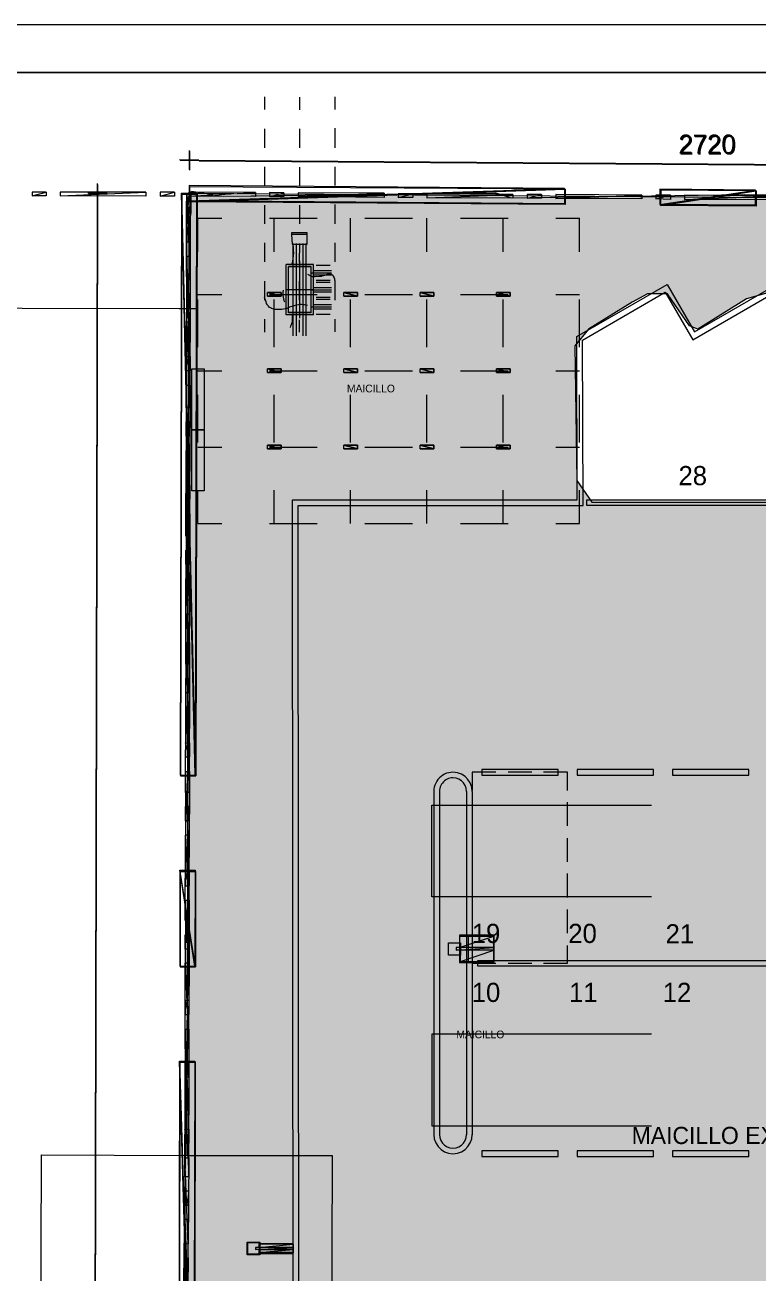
# Model space of a CAD drawing. Header units: metres. Extents: x 1 to 213, y 1 to 147.
# Drawn here: x 47.85 to 67.06, y 114.11 to 146.83 of the extents above; entities that cross this region are included whole.
import ezdxf

# ---------------------------------------------------------------- set-up
doc = ezdxf.new("R2010")
doc.units = ezdxf.units.M
for name, color, linetype, lineweight, plot in [('00-BASE-ARQUITECTURA', 8, 'Continuous', 0, False), ('00-BASE-MAICILLO-EXISTENTE', 33, 'Continuous', 0, False), ('00-BASE-TEXTO', 8, 'Continuous', 0, False)]:
    doc.layers.add(name, color=color, linetype=linetype, lineweight=lineweight, plot=plot)

msp = doc.modelspace()

# ---------------------------------------------------------------- hatches: boundary and pattern name
at = {"layer": '00-BASE-MAICILLO-EXISTENTE'}
h = msp.add_hatch(dxfattribs=at)
h.set_pattern_fill('AR-SAND', scale=0.02)
h.paths.add_polyline_path([(52.211, 142.478), (53.049, 142.346), (60.193, 142.434), (60.59, 142.302), (66.719, 142.39), (76.156, 142.258), (76.2, 140.273), (75.935, 139.876), (74.216, 138.862), (73.466, 139.7), (73.157, 139.788), (72.628, 139.7), (71.217, 138.862), (70.776, 139.524), (70.247, 139.832), (69.718, 139.7), (68.351, 138.862), (67.91, 139.524), (67.381, 139.832), (66.763, 139.656), (65.484, 138.862), (65.264, 138.95), (64.691, 139.788), (64.161, 139.788), (63.765, 139.568), (62.618, 138.862), (62.265, 138.421), (62.309, 134.893), (62.706, 134.32), (80.301, 134.32), (82.109, 134.188), (82.506, 134.32), (82.77, 134.673), (82.462, 135.511), (82.594, 135.687), (85.152, 135.643), (86.034, 133.438), (86.519, 132.733), (87.577, 130.175), (98.469, 106.627), (96.705, 105.789), (96.308, 105.745), (95.956, 105.436), (93.31, 104.202), (92.913, 104.554), (92.781, 105.04), (91.943, 106.274), (90.708, 107.641), (89.032, 108.92), (87.489, 109.67), (87.709, 109.714), (87.974, 110.067), (87.974, 110.419), (87.621, 110.816), (87.092, 110.816), (86.827, 110.596), (86.739, 110.155), (86.96, 109.758), (86.651, 109.934), (84.578, 110.287), (71.746, 110.199), (69.894, 110.375), (67.292, 110.155), (64.823, 109.405), (63.279, 108.523), (60.81, 106.054), (59.708, 103.981), (59.223, 102.526), (59.002, 101.027), (59.002, 98.69), (58.87, 98.513), (52.123, 98.425), (51.991, 98.778), (51.991, 112.624), (52.123, 122.37), (52.079, 142.213), (52.211, 142.478)])

# ---------------------------------------------------------------- linework, layer by layer
at = {"layer": '00-BASE-ARQUITECTURA'}
for points in [[(1.266, 146.833), (1.266, 1.238), (208.615, 1.238), (208.615, 146.833)], [(207.366, 145.584), (2.515, 145.584), (2.515, 2.487), (207.366, 2.487)], [(207.366, 145.584), (207.366, 2.487), (2.515, 2.487), (2.515, 145.584)], [(55.241, 141.351), (55.241, 141.383), (54.839, 141.383), (54.839, 141.351)], [(55.241, 141.086), (55.241, 141.34), (54.839, 141.34), (54.85, 141.086)], [(52.225, 137.816), (52.543, 137.816), (52.543, 136.218), (52.225, 136.218)], [(52.225, 136.218), (52.543, 136.218), (52.543, 134.62), (52.225, 134.62)], [(62.576, 134.239), (62.576, 134.387), (67.571, 134.387), (67.571, 134.239)], [(59.824, 127.169), (61.824, 127.169), (61.824, 127.317), (59.824, 127.317)], [(62.322, 127.169), (64.322, 127.169), (64.322, 127.317), (62.322, 127.317)], [(64.819, 127.169), (66.82, 127.169), (66.82, 127.317), (64.819, 127.317)], [(58.946, 122.449), (58.946, 122.767), (59.263, 122.767), (59.263, 122.449)], [(59.242, 122.968), (59.242, 122.259), (59.475, 122.259), (59.475, 122.968)], [(59.718, 122.312), (81.954, 122.312), (81.954, 122.163), (59.718, 122.163)], [(59.824, 117.168), (61.824, 117.168), (61.824, 117.316), (59.824, 117.316)], [(62.322, 117.168), (64.322, 117.168), (64.322, 117.316), (62.322, 117.316)], [(64.819, 117.168), (66.82, 117.168), (66.82, 117.316), (64.819, 117.316)], [(53.675, 114.596), (53.675, 114.924), (54.003, 114.924), (54.003, 114.596)], [(53.686, 114.607), (53.686, 114.914), (53.993, 114.914), (53.993, 114.607)]]:
    msp.add_lwpolyline(points, close=True, dxfattribs=at)
for points in [[(54.13, 144.949), (54.13, 144.621)], [(55.972, 144.949), (55.972, 144.621)], [(55.051, 144.611), (55.051, 144.939)], [(54.13, 144.113), (54.13, 143.616)], [(55.051, 143.616), (55.051, 144.113)], [(55.972, 144.124), (55.972, 143.616)], [(52.151, 143.542), (52.151, 143.044)], [(52.162, 143.521), (52.162, 143.023)], [(52.405, 143.288), (51.897, 143.298)], [(52.416, 143.267), (51.918, 143.277)], [(52.405, 143.288), (79.096, 143.097)], [(52.416, 143.267), (79.107, 143.076)], [(54.13, 143.118), (54.13, 142.621)], [(55.051, 142.61), (55.051, 143.108)], [(55.972, 143.118), (55.972, 142.621)], [(49.749, 142.176), (49.749, 142.674)], [(49.759, 142.145), (49.759, 142.653)], [(48.034, 142.452), (48.034, 142.356), (48.405, 142.452), (48.034, 142.452)], [(48.034, 142.356), (48.405, 142.452), (48.405, 142.356), (48.034, 142.356)], [(48.775, 142.452), (48.775, 142.356), (51.019, 142.452), (48.775, 142.452)], [(48.775, 142.356), (51.019, 142.452), (51.019, 142.346), (48.775, 142.356)], [(50.003, 142.42), (49.495, 142.42)], [(50.013, 142.399), (49.516, 142.399)], [(51.389, 142.452), (51.389, 142.346), (51.77, 142.452), (51.389, 142.452)], [(51.389, 142.346), (51.77, 142.452), (51.77, 142.346), (51.389, 142.346)], [(51.918, 127.169), (52.31, 127.169), (51.95, 142.42), (51.918, 127.169)], [(51.929, 127.148), (52.331, 127.148), (51.961, 142.399), (51.929, 127.148)], [(52.31, 127.169), (51.95, 142.42), (52.342, 142.42), (52.31, 127.169)], [(51.95, 142.42), (52.342, 142.42)], [(52.331, 127.148), (51.961, 142.399), (52.363, 142.399), (52.331, 127.148)], [(51.961, 142.399), (52.363, 142.399)], [(52.141, 142.42), (52.088, 117.2)], [(52.193, 142.399), (52.088, 142.399), (52.183, 140.155), (52.193, 142.399)], [(52.088, 142.399), (52.183, 140.155), (52.088, 140.155), (52.088, 142.399)], [(52.088, 141.891), (52.193, 141.891), (52.088, 142.399), (52.088, 141.891)], [(52.193, 141.891), (52.088, 142.399), (52.193, 142.399), (52.193, 141.891)], [(52.151, 142.621), (52.141, 142.219), (61.994, 142.547), (52.151, 142.621)], [(52.141, 142.219), (61.994, 142.547), (61.994, 142.145), (52.141, 142.219)], [(52.141, 142.452), (52.141, 142.346), (53.887, 142.441), (52.141, 142.452)], [(52.141, 142.346), (53.887, 142.441), (53.887, 142.335), (52.141, 142.346)], [(52.141, 142.42), (79.34, 142.219), (82.927, 140.43), (98.485, 106.616)], [(52.162, 142.589), (52.151, 142.198), (62.004, 142.526), (52.162, 142.589)], [(52.151, 142.198), (62.004, 142.526), (62.004, 142.124), (52.151, 142.198)], [(54.257, 142.441), (54.257, 142.335), (54.638, 142.43), (54.257, 142.441)], [(54.257, 142.335), (54.638, 142.43), (54.638, 142.335), (54.257, 142.335)], [(55.009, 142.43), (55.009, 142.335), (57.263, 142.42), (55.009, 142.43)], [(55.009, 142.335), (57.263, 142.42), (57.263, 142.314), (55.009, 142.335)], [(57.633, 142.409), (57.633, 142.314), (58.014, 142.409), (57.633, 142.409)], [(57.633, 142.314), (58.014, 142.409), (58.014, 142.314), (57.633, 142.314)], [(58.385, 142.409), (58.385, 142.303), (60.639, 142.388), (58.385, 142.409)], [(58.385, 142.303), (60.639, 142.388), (60.639, 142.293), (58.385, 142.303)], [(61.009, 142.388), (61.009, 142.293), (61.39, 142.388), (61.009, 142.388)], [(61.009, 142.293), (61.39, 142.388), (61.39, 142.293), (61.009, 142.293)], [(61.761, 142.388), (61.761, 142.282), (64.015, 142.367), (61.761, 142.388)], [(61.761, 142.282), (64.015, 142.367), (64.015, 142.272), (61.761, 142.282)], [(64.385, 142.367), (64.385, 142.272), (64.766, 142.367), (64.385, 142.367)], [(64.385, 142.272), (64.766, 142.367), (64.766, 142.261), (64.385, 142.272)], [(64.491, 142.526), (64.491, 142.124), (67, 142.505), (64.491, 142.526)], [(64.491, 142.124), (67, 142.505), (66.989, 142.113), (64.491, 142.124)], [(64.512, 142.505), (64.502, 142.102), (67.01, 142.483), (64.512, 142.505)], [(64.502, 142.102), (67.01, 142.483), (67.01, 142.081), (64.502, 142.102)], [(65.137, 142.367), (65.137, 142.261), (67.391, 142.346), (65.137, 142.367)], [(65.137, 142.261), (67.391, 142.346), (67.391, 142.251), (65.137, 142.261)], [(49.548, 44.672), (49.749, 142.176)], [(49.558, 44.651), (49.759, 142.145)], [(54.13, 142.113), (54.13, 141.616)], [(55.051, 141.616), (55.051, 142.113)], [(55.972, 142.124), (55.972, 141.616)], [(52.384, 141.764), (53.008, 141.764)], [(52.384, 140.885), (52.384, 141.764)], [(54.257, 141.764), (55.506, 141.764)], [(54.384, 140.885), (54.384, 141.764)], [(56.384, 140.885), (56.384, 141.764)], [(56.755, 141.764), (58.004, 141.764)], [(58.385, 140.885), (58.385, 141.764)], [(59.263, 141.764), (60.512, 141.764)], [(60.385, 140.885), (60.385, 141.764)], [(61.761, 141.764), (62.385, 141.764)], [(62.385, 140.885), (62.385, 141.764)], [(52.088, 141.15), (52.183, 141.15), (52.088, 141.52), (52.088, 141.15)], [(52.183, 141.15), (52.088, 141.52), (52.183, 141.52), (52.183, 141.15)], [(54.13, 141.118), (54.13, 140.621)], [(54.851, 140.572), (54.868, 140.643), (54.88, 140.714), (54.888, 140.786), (54.892, 140.859), (54.891, 140.931), (54.886, 141.003), (54.876, 141.075)], [(54.882, 138.684), (54.882, 141.108)], [(54.956, 141.108), (54.956, 138.684)], [(55.04, 140.61), (55.051, 141.108)], [(55.136, 141.108), (55.136, 138.684)], [(55.22, 138.684), (55.22, 141.108)], [(55.972, 141.118), (55.972, 140.621)], [(52.077, 138.515), (52.183, 138.515), (52.088, 140.769), (52.077, 138.515)], [(52.183, 138.515), (52.088, 140.769), (52.183, 140.769), (52.183, 138.515)], [(54.691, 139.234), (54.691, 140.557)], [(55.411, 140.557), (54.691, 140.557)], [(54.755, 139.287), (54.755, 140.504)], [(55.347, 140.504), (54.755, 140.504)], [(54.755, 139.298), (54.755, 140.494)], [(55.347, 140.494), (54.755, 140.494)], [(55.051, 139.15), (55.051, 140.652)], [(55.347, 139.287), (55.347, 140.504)], [(55.347, 139.298), (55.347, 140.494)], [(55.411, 139.234), (55.411, 140.557)], [(55.411, 140.398), (55.887, 140.398)], [(55.485, 140.536), (55.845, 140.536)], [(54.13, 140.113), (54.13, 139.615)], [(55.04, 139.615), (55.04, 140.113)], [(55.252, 140.303), (55.305, 140.271), (55.326, 140.261), (55.347, 140.25), (55.379, 140.24), (55.4, 140.24), (55.432, 140.24), (55.453, 140.24), (55.57, 140.25), (55.622, 140.25), (55.654, 140.261), (55.675, 140.261), (55.707, 140.271), (55.728, 140.282), (55.749, 140.293), (55.781, 140.303), (55.802, 140.314), (55.834, 140.314), (55.845, 140.314), (55.866, 140.303), (55.876, 140.303), (55.887, 140.293), (55.898, 140.282), (55.908, 140.282), (55.919, 140.271), (55.929, 140.25), (55.951, 140.208), (55.961, 140.176), (55.961, 140.155), (55.972, 140.123), (55.972, 140.102)], [(55.347, 140.335), (55.887, 140.335)], [(55.411, 140.282), (55.887, 140.282)], [(55.485, 140.144), (55.845, 140.144)], [(55.485, 140.092), (55.845, 140.092)], [(55.972, 140.123), (55.972, 139.615)], [(62.311, 138.663), (64.682, 140.028), (65.401, 138.79), (67.56, 140.039), (68.291, 138.79), (70.45, 140.039), (71.169, 138.79), (73.339, 140.039), (74.059, 138.79), (76.196, 140.017)], [(52.183, 139.785), (52.088, 139.785), (52.183, 139.414), (52.183, 139.785)], [(52.088, 139.785), (52.183, 139.414), (52.088, 139.414), (52.088, 139.785)], [(52.384, 139.763), (53.008, 139.763)], [(54.564, 139.816), (54.564, 139.816), (54.204, 139.816), (54.564, 139.816), (54.204, 139.816), (54.437, 139.816), (54.564, 139.816)], [(54.564, 139.721), (54.564, 139.721), (54.204, 139.721), (54.564, 139.721), (54.204, 139.721), (54.204, 139.816), (54.564, 139.721)], [(54.564, 139.816), (54.204, 139.816), (54.564, 139.816)], [(54.204, 139.816), (54.564, 139.816), (54.564, 139.721), (54.204, 139.816)], [(54.564, 139.816), (54.204, 139.816), (54.564, 139.721), (54.564, 139.816)], [(54.204, 139.816), (54.564, 139.721), (54.204, 139.721), (54.204, 139.816)], [(54.564, 139.721), (54.204, 139.721), (54.342, 139.721), (54.564, 139.721)], [(54.204, 139.721), (54.564, 139.721), (54.204, 139.721)], [(54.257, 139.763), (55.506, 139.763)], [(54.564, 139.721), (54.564, 139.721), (54.437, 139.721), (54.564, 139.721)], [(54.612, 139.877), (54.607, 139.833), (54.607, 139.788), (54.609, 139.744), (54.615, 139.7), (54.625, 139.656), (54.638, 139.613), (54.654, 139.572)], [(55.411, 139.89), (54.691, 139.89)], [(55.347, 139.89), (55.887, 139.89)], [(55.411, 139.954), (55.887, 139.954)], [(55.411, 139.838), (55.887, 139.838)], [(56.564, 139.816), (56.564, 139.816), (56.205, 139.816), (56.564, 139.816), (56.205, 139.816), (56.437, 139.816), (56.564, 139.816)], [(56.564, 139.721), (56.564, 139.721), (56.205, 139.721), (56.564, 139.721), (56.205, 139.721), (56.205, 139.816), (56.564, 139.721)], [(56.564, 139.816), (56.205, 139.816), (56.564, 139.816)], [(56.205, 139.816), (56.564, 139.816), (56.564, 139.721), (56.205, 139.816)], [(56.564, 139.816), (56.205, 139.816), (56.564, 139.721), (56.564, 139.816)], [(56.205, 139.816), (56.564, 139.721), (56.205, 139.721), (56.205, 139.816)], [(56.564, 139.721), (56.205, 139.721), (56.332, 139.721), (56.564, 139.721)], [(56.205, 139.721), (56.564, 139.721), (56.205, 139.721)], [(56.564, 139.721), (56.564, 139.721), (56.437, 139.721), (56.564, 139.721)], [(56.755, 139.763), (58.004, 139.763)], [(58.565, 139.816), (58.565, 139.816), (58.205, 139.816), (58.565, 139.816), (58.205, 139.816), (58.438, 139.816), (58.565, 139.816)], [(58.565, 139.721), (58.565, 139.721), (58.205, 139.721), (58.565, 139.721), (58.205, 139.721), (58.205, 139.816), (58.565, 139.721)], [(58.565, 139.816), (58.205, 139.816), (58.565, 139.816)], [(58.205, 139.816), (58.565, 139.816), (58.565, 139.721), (58.205, 139.816)], [(58.565, 139.816), (58.205, 139.816), (58.565, 139.721), (58.565, 139.816)], [(58.205, 139.816), (58.565, 139.721), (58.205, 139.721), (58.205, 139.816)], [(58.565, 139.721), (58.205, 139.721), (58.332, 139.721), (58.565, 139.721)], [(58.205, 139.721), (58.565, 139.721), (58.205, 139.721)], [(58.565, 139.721), (58.565, 139.721), (58.438, 139.721), (58.565, 139.721)], [(59.263, 139.763), (60.512, 139.763)], [(60.565, 139.816), (60.565, 139.816), (60.205, 139.816), (60.565, 139.816), (60.205, 139.816), (60.438, 139.816), (60.565, 139.816)], [(60.565, 139.721), (60.565, 139.721), (60.205, 139.721), (60.565, 139.721), (60.205, 139.721), (60.205, 139.816), (60.565, 139.721)], [(60.565, 139.816), (60.205, 139.816), (60.565, 139.816)], [(60.205, 139.816), (60.565, 139.816), (60.565, 139.721), (60.205, 139.816)], [(60.565, 139.816), (60.205, 139.816), (60.565, 139.721), (60.565, 139.816)], [(60.205, 139.816), (60.565, 139.721), (60.205, 139.721), (60.205, 139.816)], [(60.565, 139.721), (60.205, 139.721), (60.332, 139.721), (60.565, 139.721)], [(60.205, 139.721), (60.565, 139.721), (60.205, 139.721)], [(60.565, 139.721), (60.565, 139.721), (60.438, 139.721), (60.565, 139.721)], [(61.761, 139.763), (62.385, 139.763)], [(62.459, 138.568), (64.629, 139.827), (65.349, 138.578), (67.508, 139.827), (68.227, 138.578), (70.397, 139.827), (71.116, 138.578), (73.286, 139.827), (74.006, 138.578), (76.175, 139.827)], [(2.526, 139.509), (51.887, 139.404)], [(51.887, 139.404), (52.384, 139.404)], [(52.13, 139.15), (52.13, 139.647)], [(52.384, 138.388), (52.384, 139.636)], [(55.252, 139.478), (55.178, 139.499), (55.136, 139.499), (55.093, 139.509), (55.062, 139.509), (55.019, 139.499), (54.977, 139.488), (54.945, 139.488), (54.903, 139.467), (54.871, 139.457), (54.786, 139.435), (54.712, 139.404), (54.67, 139.393), (54.628, 139.382), (54.585, 139.372), (54.532, 139.372), (54.49, 139.372), (54.448, 139.372), (54.405, 139.372), (54.363, 139.382), (54.321, 139.404), (54.3, 139.404), (54.289, 139.414), (54.268, 139.425), (54.247, 139.435), (54.236, 139.457), (54.225, 139.467), (54.215, 139.478), (54.204, 139.499), (54.183, 139.531), (54.173, 139.573), (54.151, 139.615), (54.13, 139.689)], [(54.384, 138.388), (54.384, 139.636)], [(55.347, 139.446), (55.887, 139.446)], [(55.411, 139.509), (55.887, 139.509)], [(55.411, 139.393), (55.887, 139.393)], [(55.485, 139.7), (55.845, 139.7)], [(55.485, 139.647), (55.845, 139.647)], [(56.384, 138.388), (56.384, 139.636)], [(58.385, 138.388), (58.385, 139.636)], [(60.385, 138.388), (60.385, 139.636)], [(62.385, 138.388), (62.385, 139.636)], [(54.13, 139.118), (54.13, 138.779)], [(55.411, 139.234), (54.691, 139.234)], [(55.347, 139.298), (54.755, 139.298)], [(55.347, 139.287), (54.755, 139.287)], [(54.85, 139.213), (54.85, 139.171), (54.85, 139.128), (54.85, 139.086), (54.85, 139.044), (54.839, 139.001), (54.829, 138.97), (54.808, 138.938), (54.797, 138.906)], [(55.04, 138.779), (55.04, 139.107)], [(55.485, 139.255), (55.845, 139.255)], [(55.972, 139.118), (55.972, 138.79)], [(52.088, 139.044), (52.183, 136.8), (52.077, 136.8), (52.088, 139.044)], [(52.183, 139.044), (52.088, 139.044), (52.183, 136.8), (52.183, 139.044)], [(54.892, 90.382), (54.86, 134.387), (62.322, 134.387), (62.311, 138.663)], [(55.04, 90.382), (55.009, 134.239), (62.48, 134.239), (62.459, 138.578)], [(52.077, 137.774), (52.183, 137.774), (52.077, 138.144), (52.077, 137.774)], [(52.183, 137.774), (52.077, 138.144), (52.183, 138.144), (52.183, 137.774)], [(52.384, 137.763), (53.008, 137.763)], [(54.564, 137.816), (54.564, 137.816), (54.204, 137.816), (54.564, 137.816), (54.204, 137.816), (54.437, 137.816), (54.564, 137.816)], [(54.564, 137.721), (54.564, 137.721), (54.204, 137.721), (54.564, 137.721), (54.204, 137.721), (54.204, 137.816), (54.564, 137.721)], [(54.564, 137.816), (54.204, 137.816), (54.564, 137.816)], [(54.204, 137.816), (54.564, 137.816), (54.564, 137.721), (54.204, 137.816)], [(54.564, 137.816), (54.204, 137.816), (54.564, 137.721), (54.564, 137.816)], [(54.204, 137.816), (54.564, 137.721), (54.204, 137.721), (54.204, 137.816)], [(54.257, 137.763), (55.506, 137.763)], [(56.564, 137.816), (56.564, 137.816), (56.205, 137.816), (56.564, 137.816), (56.205, 137.816), (56.437, 137.816), (56.564, 137.816)], [(56.564, 137.721), (56.564, 137.721), (56.205, 137.721), (56.564, 137.721), (56.205, 137.721), (56.205, 137.816), (56.564, 137.721)], [(56.564, 137.816), (56.205, 137.816), (56.564, 137.816)], [(56.205, 137.816), (56.564, 137.816), (56.564, 137.721), (56.205, 137.816)], [(56.564, 137.816), (56.205, 137.816), (56.564, 137.721), (56.564, 137.816)], [(56.205, 137.816), (56.564, 137.721), (56.205, 137.721), (56.205, 137.816)], [(56.755, 137.763), (58.004, 137.763)], [(58.565, 137.816), (58.565, 137.816), (58.205, 137.816), (58.565, 137.816), (58.205, 137.816), (58.438, 137.816), (58.565, 137.816)], [(58.565, 137.721), (58.565, 137.721), (58.205, 137.721), (58.565, 137.721), (58.205, 137.721), (58.205, 137.816), (58.565, 137.721)], [(58.565, 137.816), (58.205, 137.816), (58.565, 137.816)], [(58.205, 137.816), (58.565, 137.816), (58.565, 137.721), (58.205, 137.816)], [(58.565, 137.816), (58.205, 137.816), (58.565, 137.721), (58.565, 137.816)], [(58.205, 137.816), (58.565, 137.721), (58.205, 137.721), (58.205, 137.816)], [(59.263, 137.763), (60.512, 137.763)], [(60.565, 137.816), (60.565, 137.816), (60.205, 137.816), (60.565, 137.816), (60.205, 137.816), (60.438, 137.816), (60.565, 137.816)], [(60.565, 137.721), (60.565, 137.721), (60.205, 137.721), (60.565, 137.721), (60.205, 137.721), (60.205, 137.816), (60.565, 137.721)], [(60.565, 137.816), (60.205, 137.816), (60.565, 137.816)], [(60.205, 137.816), (60.565, 137.816), (60.565, 137.721), (60.205, 137.816)], [(60.565, 137.816), (60.205, 137.816), (60.565, 137.721), (60.565, 137.816)], [(60.205, 137.816), (60.565, 137.721), (60.205, 137.721), (60.205, 137.816)], [(61.761, 137.763), (62.385, 137.763)], [(54.564, 137.721), (54.204, 137.721), (54.342, 137.721), (54.564, 137.721)], [(54.204, 137.721), (54.564, 137.721), (54.204, 137.721)], [(54.564, 137.721), (54.564, 137.721), (54.437, 137.721), (54.564, 137.721)], [(56.564, 137.721), (56.205, 137.721), (56.332, 137.721), (56.564, 137.721)], [(56.205, 137.721), (56.564, 137.721), (56.205, 137.721)], [(56.564, 137.721), (56.564, 137.721), (56.437, 137.721), (56.564, 137.721)], [(58.565, 137.721), (58.205, 137.721), (58.332, 137.721), (58.565, 137.721)], [(58.205, 137.721), (58.565, 137.721), (58.205, 137.721)], [(58.565, 137.721), (58.565, 137.721), (58.438, 137.721), (58.565, 137.721)], [(60.565, 137.721), (60.205, 137.721), (60.332, 137.721), (60.565, 137.721)], [(60.205, 137.721), (60.565, 137.721), (60.205, 137.721)], [(60.565, 137.721), (60.565, 137.721), (60.438, 137.721), (60.565, 137.721)], [(52.077, 135.139), (52.172, 135.139), (52.077, 137.393), (52.077, 135.139)], [(52.172, 135.139), (52.077, 137.393), (52.183, 137.393), (52.172, 135.139)], [(52.384, 135.89), (52.384, 137.139)], [(54.384, 135.89), (54.384, 137.139)], [(56.384, 135.89), (56.384, 137.139)], [(58.385, 135.89), (58.385, 137.139)], [(60.385, 135.89), (60.385, 137.139)], [(62.385, 135.89), (62.385, 137.139)], [(52.172, 136.43), (52.077, 136.43), (52.172, 136.049), (52.172, 136.43)], [(52.077, 136.43), (52.172, 136.049), (52.077, 136.049), (52.077, 136.43)], [(54.564, 135.816), (54.564, 135.816), (54.204, 135.816), (54.564, 135.816), (54.204, 135.816), (54.437, 135.816), (54.564, 135.816)], [(54.564, 135.721), (54.564, 135.721), (54.204, 135.721), (54.564, 135.721), (54.204, 135.721), (54.204, 135.816), (54.564, 135.721)], [(54.564, 135.816), (54.204, 135.816), (54.564, 135.816)], [(54.204, 135.816), (54.564, 135.816), (54.564, 135.721), (54.204, 135.816)], [(54.564, 135.816), (54.204, 135.816), (54.564, 135.721), (54.564, 135.816)], [(54.204, 135.816), (54.564, 135.721), (54.204, 135.721), (54.204, 135.816)], [(56.564, 135.816), (56.564, 135.816), (56.205, 135.816), (56.564, 135.816), (56.205, 135.816), (56.437, 135.816), (56.564, 135.816)], [(56.564, 135.721), (56.564, 135.721), (56.205, 135.721), (56.564, 135.721), (56.205, 135.721), (56.205, 135.816), (56.564, 135.721)], [(56.564, 135.816), (56.205, 135.816), (56.564, 135.816)], [(56.205, 135.816), (56.564, 135.816), (56.564, 135.721), (56.205, 135.816)], [(56.564, 135.816), (56.205, 135.816), (56.564, 135.721), (56.564, 135.816)], [(56.205, 135.816), (56.564, 135.721), (56.205, 135.721), (56.205, 135.816)], [(58.565, 135.816), (58.565, 135.816), (58.205, 135.816), (58.565, 135.816), (58.205, 135.816), (58.438, 135.816), (58.565, 135.816)], [(58.565, 135.721), (58.565, 135.721), (58.205, 135.721), (58.565, 135.721), (58.205, 135.721), (58.205, 135.816), (58.565, 135.721)], [(58.565, 135.816), (58.205, 135.816), (58.565, 135.816)], [(58.205, 135.816), (58.565, 135.816), (58.565, 135.721), (58.205, 135.816)], [(58.565, 135.816), (58.205, 135.816), (58.565, 135.721), (58.565, 135.816)], [(58.205, 135.816), (58.565, 135.721), (58.205, 135.721), (58.205, 135.816)], [(60.565, 135.816), (60.565, 135.816), (60.205, 135.816), (60.565, 135.816), (60.205, 135.816), (60.438, 135.816), (60.565, 135.816)], [(60.565, 135.721), (60.565, 135.721), (60.205, 135.721), (60.565, 135.721), (60.205, 135.721), (60.205, 135.816), (60.565, 135.721)], [(60.565, 135.816), (60.205, 135.816), (60.565, 135.816)], [(60.205, 135.816), (60.565, 135.816), (60.565, 135.721), (60.205, 135.816)], [(60.565, 135.816), (60.205, 135.816), (60.565, 135.721), (60.565, 135.816)], [(60.205, 135.816), (60.565, 135.721), (60.205, 135.721), (60.205, 135.816)], [(52.077, 135.678), (52.172, 133.435), (52.066, 133.435), (52.077, 135.678)], [(52.172, 135.678), (52.077, 135.678), (52.172, 133.435), (52.172, 135.678)], [(52.384, 135.763), (53.008, 135.763)], [(54.564, 135.721), (54.204, 135.721), (54.342, 135.721), (54.564, 135.721)], [(54.204, 135.721), (54.564, 135.721), (54.204, 135.721)], [(54.257, 135.763), (55.506, 135.763)], [(54.564, 135.721), (54.564, 135.721), (54.437, 135.721), (54.564, 135.721)], [(56.564, 135.721), (56.205, 135.721), (56.332, 135.721), (56.564, 135.721)], [(56.205, 135.721), (56.564, 135.721), (56.205, 135.721)], [(56.564, 135.721), (56.564, 135.721), (56.437, 135.721), (56.564, 135.721)], [(56.755, 135.763), (58.004, 135.763)], [(58.565, 135.721), (58.205, 135.721), (58.332, 135.721), (58.565, 135.721)], [(58.205, 135.721), (58.565, 135.721), (58.205, 135.721)], [(58.565, 135.721), (58.565, 135.721), (58.438, 135.721), (58.565, 135.721)], [(59.263, 135.763), (60.512, 135.763)], [(60.565, 135.721), (60.205, 135.721), (60.332, 135.721), (60.565, 135.721)], [(60.205, 135.721), (60.565, 135.721), (60.205, 135.721)], [(60.565, 135.721), (60.565, 135.721), (60.438, 135.721), (60.565, 135.721)], [(61.761, 135.763), (62.385, 135.763)], [(52.077, 134.398), (52.172, 134.398), (52.077, 134.768), (52.077, 134.398)], [(52.172, 134.398), (52.077, 134.768), (52.172, 134.768), (52.172, 134.398)], [(52.384, 133.763), (52.384, 134.641)], [(54.384, 133.763), (54.384, 134.641)], [(56.384, 133.763), (56.384, 134.641)], [(58.385, 133.763), (58.385, 134.641)], [(60.385, 133.763), (60.385, 134.641)], [(62.385, 133.763), (62.385, 134.641)], [(52.066, 131.762), (52.172, 131.762), (52.077, 134.017), (52.066, 131.762)], [(52.172, 131.762), (52.077, 134.017), (52.172, 134.017), (52.172, 131.762)], [(52.384, 133.763), (53.008, 133.763)], [(54.257, 133.763), (55.506, 133.763)], [(56.755, 133.763), (58.004, 133.763)], [(59.263, 133.763), (60.512, 133.763)], [(61.761, 133.763), (62.385, 133.763)], [(52.172, 133.064), (52.066, 133.064), (52.172, 132.694), (52.172, 133.064)], [(52.066, 133.064), (52.172, 132.694), (52.066, 132.694), (52.066, 133.064)], [(52.172, 132.313), (52.066, 132.313), (52.162, 130.08), (52.172, 132.313)], [(52.066, 132.313), (52.162, 130.08), (52.066, 130.08), (52.066, 132.313)], [(52.066, 131.022), (52.162, 131.022), (52.066, 131.392), (52.066, 131.022)], [(52.162, 131.022), (52.066, 131.392), (52.162, 131.392), (52.162, 131.022)], [(52.056, 128.386), (52.162, 128.386), (52.066, 130.641), (52.056, 128.386)], [(52.162, 128.386), (52.066, 130.641), (52.162, 130.641), (52.162, 128.386)], [(52.162, 129.699), (52.066, 129.709), (52.162, 129.328), (52.162, 129.699)], [(52.066, 129.709), (52.162, 129.328), (52.066, 129.328), (52.066, 129.709)], [(52.066, 128.958), (52.162, 126.714), (52.056, 126.714), (52.066, 128.958)], [(52.162, 128.958), (52.066, 128.958), (52.162, 126.714), (52.162, 128.958)], [(52.056, 127.646), (52.162, 127.646), (52.056, 128.016), (52.056, 127.646)], [(52.162, 127.646), (52.056, 128.016), (52.162, 128.016), (52.162, 127.646)], [(52.056, 125.01), (52.151, 125.01), (52.056, 127.265), (52.056, 125.01)], [(52.151, 125.01), (52.056, 127.265), (52.162, 127.265), (52.151, 125.01)], [(59.067, 127.243), (59.011, 127.24), (58.955, 127.231), (58.901, 127.215), (58.849, 127.194), (58.8, 127.167), (58.754, 127.134), (58.712, 127.096), (58.674, 127.054), (58.641, 127.008), (58.614, 126.959), (58.593, 126.907), (58.577, 126.853), (58.568, 126.797), (58.565, 126.741)], [(59.067, 127.095), (59.027, 127.093), (58.988, 127.086), (58.95, 127.075), (58.914, 127.06), (58.879, 127.041), (58.847, 127.018), (58.817, 126.991), (58.79, 126.961), (58.767, 126.929), (58.748, 126.894), (58.733, 126.858), (58.722, 126.82), (58.715, 126.781), (58.713, 126.741)], [(59.57, 126.741), (59.557, 126.856), (59.519, 126.962), (59.46, 127.055), (59.382, 127.133), (59.288, 127.192), (59.183, 127.23), (59.067, 127.243)], [(59.422, 126.741), (59.412, 126.822), (59.386, 126.897), (59.344, 126.962), (59.289, 127.017), (59.223, 127.059), (59.149, 127.086), (59.067, 127.095)], [(60.194, 127.243), (59.57, 127.243), (59.57, 126.767)], [(61.136, 127.243), (60.512, 127.243)], [(62.068, 127.243), (61.443, 127.243)], [(62.068, 126.767), (62.068, 127.243)], [(58.575, 122.237), (58.575, 126.735)], [(58.723, 122.237), (58.723, 126.735)], [(59.422, 126.735), (59.422, 122.237)], [(59.57, 126.735), (59.57, 122.237)], [(52.151, 126.344), (52.056, 126.344), (52.151, 125.973), (52.151, 126.344)], [(52.056, 126.344), (52.151, 125.973), (52.056, 125.973), (52.056, 126.344)], [(64.269, 123.973), (58.512, 123.973), (58.512, 126.376), (64.269, 126.376)], [(59.57, 126.46), (59.57, 125.836)], [(62.068, 125.836), (62.068, 126.46)], [(52.056, 125.592), (52.151, 123.359), (52.045, 123.359), (52.056, 125.592)], [(52.151, 125.592), (52.056, 125.592), (52.151, 123.359), (52.151, 125.592)], [(59.57, 125.518), (59.57, 124.894)], [(62.068, 124.894), (62.068, 125.518)], [(51.908, 122.163), (52.299, 122.163), (51.908, 124.672), (51.908, 122.163)], [(52.299, 122.163), (51.908, 124.672), (52.31, 124.672), (52.299, 122.163)], [(51.918, 122.142), (52.32, 122.142), (51.918, 124.64), (51.918, 122.142)], [(52.32, 122.142), (51.918, 124.64), (52.32, 124.64), (52.32, 122.142)], [(52.056, 124.269), (52.151, 124.269), (52.056, 124.64), (52.056, 124.269)], [(52.151, 124.269), (52.056, 124.64), (52.151, 124.64), (52.151, 124.269)], [(58.575, 122.481), (58.575, 124.481)], [(59.57, 124.587), (59.57, 123.963)], [(62.068, 123.963), (62.068, 124.587)], [(52.045, 121.634), (52.151, 121.634), (52.056, 123.888), (52.045, 121.634)], [(52.151, 121.634), (52.056, 123.888), (52.151, 123.888), (52.151, 121.634)], [(59.57, 123.645), (59.57, 123.021)], [(62.068, 123.021), (62.068, 123.645)], [(52.151, 122.978), (52.045, 122.978), (52.151, 122.608), (52.151, 122.978)], [(52.045, 122.978), (52.151, 122.608), (52.045, 122.608), (52.045, 122.978)], [(60.131, 122.968), (60.131, 122.968), (59.242, 122.968), (60.131, 122.968), (59.242, 122.968), (59.242, 122.947), (60.131, 122.968)], [(59.242, 122.947), (60.142, 122.947), (60.131, 122.968), (59.242, 122.947)], [(60.142, 122.65), (59.242, 122.65), (60.142, 122.947), (60.142, 122.65)], [(59.242, 122.65), (60.142, 122.947), (59.242, 122.947), (59.242, 122.65)], [(59.475, 122.259), (60.131, 122.259), (60.142, 122.269), (60.142, 122.947), (60.131, 122.968), (59.475, 122.968)], [(59.57, 122.703), (59.57, 122.237), (60.194, 122.237)], [(61.443, 122.237), (62.068, 122.237), (62.068, 122.703)], [(58.575, 117.74), (58.575, 122.671)], [(58.723, 117.74), (58.723, 122.671)], [(60.142, 122.576), (59.147, 122.576), (60.142, 122.65), (60.142, 122.576)], [(59.147, 122.576), (60.142, 122.65), (59.147, 122.65), (59.147, 122.576)], [(60.142, 122.269), (59.242, 122.269), (60.142, 122.576), (60.142, 122.269)], [(59.242, 122.269), (60.142, 122.576), (59.242, 122.576), (59.242, 122.269)], [(59.253, 122.671), (59.263, 122.65), (59.263, 122.566), (59.253, 122.555), (59.253, 122.259)], [(59.422, 122.65), (59.422, 117.74)], [(59.57, 122.65), (59.57, 117.74)], [(52.151, 122.237), (52.045, 122.237), (52.141, 119.994), (52.151, 122.237)], [(52.045, 122.237), (52.141, 119.994), (52.045, 119.994), (52.045, 122.237)], [(60.131, 122.259), (59.242, 122.259), (60.142, 122.269), (60.131, 122.259)], [(59.242, 122.259), (60.142, 122.269), (59.242, 122.269), (59.242, 122.259)], [(59.242, 122.259), (60.131, 122.259), (59.242, 122.259)], [(60.512, 122.237), (61.136, 122.237)], [(52.045, 120.893), (52.141, 120.893), (52.045, 121.264), (52.045, 120.893)], [(52.141, 120.893), (52.045, 121.264), (52.141, 121.264), (52.141, 120.893)], [(52.035, 118.269), (52.141, 118.258), (52.045, 120.512), (52.035, 118.269)], [(52.141, 118.258), (52.045, 120.512), (52.141, 120.512), (52.141, 118.258)], [(64.269, 120.375), (58.512, 120.375), (58.512, 117.972), (64.269, 117.972)], [(51.876, 107.167), (52.268, 107.167), (51.897, 119.666), (51.876, 107.167)], [(51.887, 107.146), (52.289, 107.146), (51.908, 119.645), (51.887, 107.146)], [(52.268, 107.167), (51.897, 119.666), (52.299, 119.666), (52.268, 107.167)], [(52.289, 107.146), (51.908, 119.645), (52.31, 119.645), (52.289, 107.146)], [(52.141, 119.623), (52.045, 119.623), (52.141, 119.253), (52.141, 119.623)], [(52.045, 119.623), (52.141, 119.253), (52.045, 119.253), (52.045, 119.623)], [(52.045, 118.872), (52.141, 116.639), (52.035, 116.639), (52.045, 118.872)], [(52.141, 118.872), (52.045, 118.872), (52.141, 116.639), (52.141, 118.872)], [(52.035, 117.517), (52.141, 117.517), (52.035, 117.888), (52.035, 117.517)], [(52.141, 117.517), (52.035, 117.888), (52.141, 117.888), (52.141, 117.517)], [(58.565, 117.745), (58.578, 117.63), (58.616, 117.524), (58.675, 117.43), (58.753, 117.353), (58.846, 117.293), (58.952, 117.255), (59.067, 117.242)], [(58.713, 117.745), (58.722, 117.664), (58.749, 117.589), (58.791, 117.523), (58.846, 117.468), (58.911, 117.426), (58.986, 117.4), (59.067, 117.39)], [(59.067, 117.242), (59.183, 117.255), (59.288, 117.293), (59.382, 117.353), (59.46, 117.43), (59.519, 117.524), (59.557, 117.63), (59.57, 117.745)], [(59.067, 117.39), (59.149, 117.4), (59.223, 117.426), (59.289, 117.468), (59.344, 117.523), (59.386, 117.589), (59.412, 117.664), (59.422, 117.745)], [(52.088, 117.2), (55.898, 117.2), (55.876, 109.58), (48.256, 109.59), (48.278, 117.21), (52.088, 117.2)], [(52.035, 114.893), (52.13, 114.882), (52.035, 117.136), (52.035, 114.893)], [(52.13, 114.882), (52.035, 117.136), (52.141, 117.136), (52.13, 114.882)], [(52.141, 116.258), (52.035, 116.258), (52.13, 115.887), (52.141, 116.258)], [(52.035, 116.258), (52.13, 115.887), (52.035, 115.887), (52.035, 116.258)], [(52.035, 115.517), (52.13, 113.273), (52.024, 113.273), (52.035, 115.517)], [(52.13, 115.517), (52.035, 115.517), (52.13, 113.273), (52.13, 115.517)], [(54.882, 114.871), (53.982, 114.871), (54.871, 114.882), (54.882, 114.871)], [(53.982, 114.871), (54.871, 114.882), (53.982, 114.882), (53.982, 114.871)], [(54.882, 114.787), (53.982, 114.787), (54.882, 114.871), (54.882, 114.787)], [(53.982, 114.787), (54.882, 114.871), (53.982, 114.871), (53.982, 114.787)], [(54.215, 114.882), (54.871, 114.882), (54.215, 114.882)], [(54.215, 114.628), (54.871, 114.628), (54.882, 114.649), (54.882, 114.871), (54.871, 114.882), (54.215, 114.882)], [(54.882, 114.734), (53.887, 114.734), (54.882, 114.787), (54.882, 114.734)], [(53.887, 114.734), (54.882, 114.787), (53.887, 114.787), (53.887, 114.734)], [(54.882, 114.649), (53.982, 114.649), (54.882, 114.734), (54.882, 114.649)], [(53.982, 114.649), (54.882, 114.734), (53.982, 114.734), (53.982, 114.649)], [(54.882, 114.734), (53.982, 114.734), (54.882, 114.734)], [(53.982, 114.734), (54.882, 114.734), (53.982, 114.734)], [(54.871, 114.628), (53.982, 114.628), (54.882, 114.649), (54.871, 114.628)], [(53.982, 114.628), (54.882, 114.649), (53.982, 114.649), (53.982, 114.628)], [(54.871, 114.628), (54.871, 114.628), (53.982, 114.628), (54.871, 114.628), (53.982, 114.628), (54.215, 114.628), (54.871, 114.628)], [(52.035, 114.141), (52.13, 114.141), (52.035, 114.512), (52.035, 114.141)], [(52.13, 114.141), (52.035, 114.512), (52.13, 114.512), (52.13, 114.141)]]:
    msp.add_lwpolyline(points, dxfattribs=at)
at = {"layer": '00-BASE-MAICILLO-EXISTENTE'}
for points in [[(51.991, 112.624), (52.123, 122.37), (52.079, 142.213), (52.211, 142.478), (52.211, 142.478), (53.049, 142.346), (60.193, 142.434), (60.59, 142.302), (66.719, 142.39), (76.156, 142.258)], [(67.381, 139.832), (66.763, 139.656), (65.484, 138.862), (65.264, 138.95), (64.691, 139.788), (64.161, 139.788), (63.765, 139.568), (62.618, 138.862), (62.265, 138.421), (62.309, 134.893), (62.706, 134.32), (80.301, 134.32)]]:
    msp.add_lwpolyline(points, dxfattribs=at)

# ---------------------------------------------------------------- texts
msp.add_text('MAICILLO EXISTENTE - SE MANTIENE (PATIO TRASERO / ESTACIONAMIENTOS)', height=0.45, dxfattribs=at).set_placement((63.749, 117.497))
at = {"layer": '00-BASE-TEXTO'}
for s, height, p in [('2720', 0.503, (64.978, 143.457)), ('2720', 0.503, (64.999, 143.436)), ('MAICILLO', 0.2012, (56.289, 137.202)), ('28', 0.503, (64.978, 134.768)), ('19', 0.503, (59.559, 122.767)), ('20', 0.503, (62.089, 122.767)), ('21', 0.503, (64.639, 122.756)), ('10', 0.503, (59.559, 121.221)), ('11', 0.503, (62.11, 121.221)), ('12', 0.503, (64.565, 121.221)), ('MAICILLO', 0.2012, (59.157, 120.269))]:
    msp.add_text(s, height=height, dxfattribs=at).set_placement(p)

doc.saveas('drawing.dxf')
